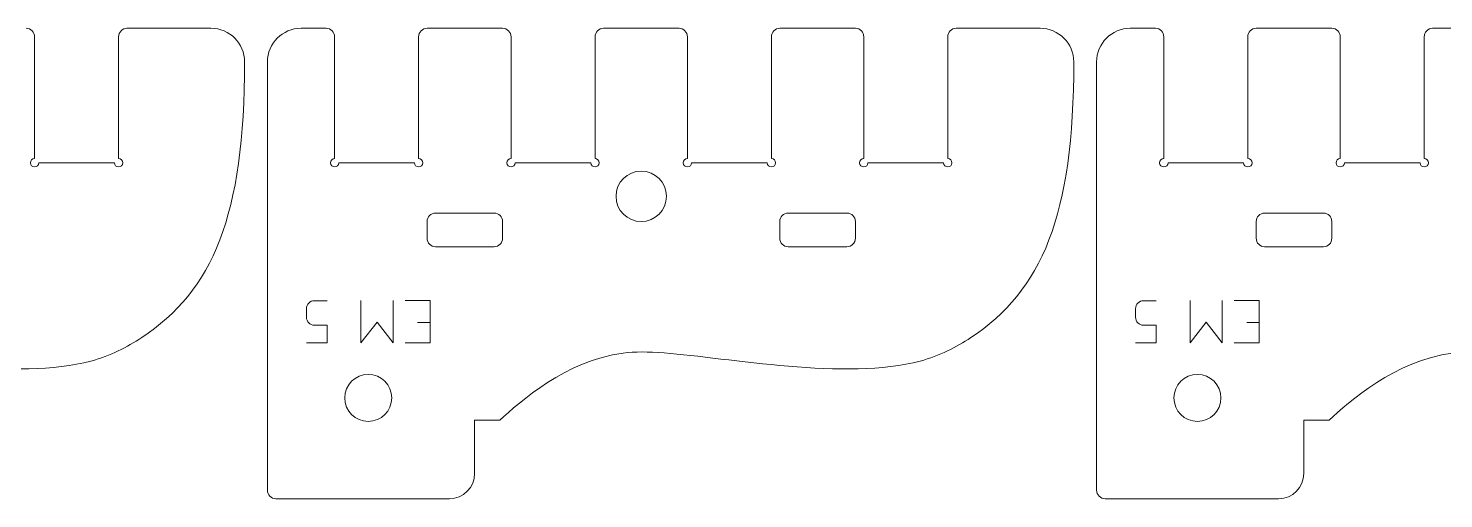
# Model space of a CAD drawing. Header units: inches. Extents: x 2 to 349, y -345 to -5.
# Drawn here: x 86.3 to 170.5, y -95.7 to -67.7 of the extents above; entities that cross this region are included whole.
import ezdxf

# ---------------------------------------------------------------- set-up
doc = ezdxf.new("R2010")
doc.units = ezdxf.units.IN
doc.header["$MEASUREMENT"] = 0
for name, color, linetype in [('exterieur', 7, 'Continuous'), ('gravure', 7, 'Continuous'), ('interieur', 7, 'Continuous')]:
    doc.layers.add(name, color=color, linetype=linetype)

# ---------------------------------------------------------------- blocks, each defined once
blk = doc.blocks.new('block 356')
at = {"layer": 'exterieur', "lineweight": 0}
blk.add_open_spline([(64.959, -90.976), (66.127, -89.905), (68.918, -87.417), (72.292, -86.988), (73.018, -86.896), (73.772, -86.899), (74.747, -86.974), (78.523, -87.266), (85.621, -88.64), (89.974, -87.459), (91.149, -87.141), (92.124, -86.636), (92.999, -86.06), (97.228, -83.275), (99.125, -78.825), (99.125, -69.652)], degree=3, knots=[0, 0, 0, 0, 1, 1, 1, 2, 2, 2, 3, 3, 3, 4, 4, 4, 5, 5, 5, 5], dxfattribs=at)
blk = doc.blocks.new('block 358')
at = {"layer": 'exterieur', "lineweight": 0}
blk.add_lwpolyline([(92.125, -67.652), (97.126, -67.652)], dxfattribs=at)
blk = doc.blocks.new('block 359')
at = {"layer": 'exterieur', "lineweight": 0}
blk.add_lwpolyline([(91.625, -68.152), (91.625, -75.402)], dxfattribs=at)
blk = doc.blocks.new('block 360')
at = {"layer": 'exterieur', "lineweight": 0}
blk.add_lwpolyline([(91.375, -75.652), (86.875, -75.652)], dxfattribs=at)
blk = doc.blocks.new('block 361')
at = {"layer": 'exterieur', "lineweight": 0}
blk.add_lwpolyline([(86.626, -75.402), (86.626, -68.152)], dxfattribs=at)
blk = doc.blocks.new('block 378')
at = {"layer": 'exterieur', "lineweight": 0}
blk.add_open_spline([(97.126, -67.652), (98.23, -67.652), (99.125, -68.548), (99.125, -69.652)], degree=3, dxfattribs=at)
blk = doc.blocks.new('block 379')
at = {"layer": 'exterieur', "lineweight": 0}
blk.add_open_spline([(91.625, -68.152), (91.625, -67.876), (91.849, -67.652), (92.125, -67.652)], degree=3, dxfattribs=at)
blk = doc.blocks.new('block 380')
at = {"layer": 'exterieur', "lineweight": 0}
blk.add_open_spline([(91.625, -75.402), (91.764, -75.402), (91.875, -75.514), (91.875, -75.652), (91.875, -75.79), (91.764, -75.903), (91.625, -75.903), (91.487, -75.903), (91.375, -75.79), (91.375, -75.652)], degree=3, knots=[0, 0, 0, 0, 1, 1, 1, 2, 2, 2, 3, 3, 3, 3], dxfattribs=at)
blk = doc.blocks.new('block 381')
at = {"layer": 'exterieur', "lineweight": 0}
blk.add_open_spline([(86.875, -75.652), (86.875, -75.79), (86.763, -75.903), (86.626, -75.903), (86.487, -75.903), (86.375, -75.79), (86.375, -75.652), (86.375, -75.514), (86.487, -75.402), (86.626, -75.402)], degree=3, knots=[0, 0, 0, 0, 1, 1, 1, 2, 2, 2, 3, 3, 3, 3], dxfattribs=at)
blk = doc.blocks.new('block 382')
at = {"layer": 'exterieur', "lineweight": 0}
blk.add_open_spline([(86.125, -67.652), (86.402, -67.652), (86.626, -67.876), (86.626, -68.152)], degree=3, dxfattribs=at)
blk = doc.blocks.new('block 398')
at = {"layer": 'exterieur', "lineweight": 0}
blk.add_open_spline([(114.321, -90.976), (115.489, -89.905), (118.28, -87.417), (121.653, -86.988), (122.379, -86.896), (123.133, -86.899), (124.108, -86.974), (127.885, -87.266), (134.982, -88.64), (139.335, -87.459), (140.51, -87.141), (141.485, -86.636), (142.36, -86.06), (146.589, -83.275), (148.486, -78.825), (148.486, -69.652)], degree=3, knots=[0, 0, 0, 0, 1, 1, 1, 2, 2, 2, 3, 3, 3, 4, 4, 4, 5, 5, 5, 5], dxfattribs=at)
blk = doc.blocks.new('block 399')
at = {"layer": 'exterieur', "lineweight": 0}
blk.add_lwpolyline([(112.821, -90.976), (114.321, -90.976)], dxfattribs=at)
blk = doc.blocks.new('block 400')
at = {"layer": 'exterieur', "lineweight": 0}
blk.add_lwpolyline([(141.487, -67.652), (146.487, -67.652)], dxfattribs=at)
blk = doc.blocks.new('block 401')
at = {"layer": 'exterieur', "lineweight": 0}
blk.add_lwpolyline([(140.986, -68.152), (140.986, -75.402)], dxfattribs=at)
blk = doc.blocks.new('block 402')
at = {"layer": 'exterieur', "lineweight": 0}
blk.add_lwpolyline([(140.736, -75.652), (136.236, -75.652)], dxfattribs=at)
blk = doc.blocks.new('block 403')
at = {"layer": 'exterieur', "lineweight": 0}
blk.add_lwpolyline([(135.987, -75.402), (135.987, -68.152)], dxfattribs=at)
blk = doc.blocks.new('block 404')
at = {"layer": 'exterieur', "lineweight": 0}
blk.add_lwpolyline([(130.987, -67.652), (135.487, -67.652)], dxfattribs=at)
blk = doc.blocks.new('block 405')
at = {"layer": 'exterieur', "lineweight": 0}
blk.add_lwpolyline([(130.486, -68.152), (130.486, -75.402)], dxfattribs=at)
blk = doc.blocks.new('block 406')
at = {"layer": 'exterieur', "lineweight": 0}
blk.add_lwpolyline([(130.236, -75.652), (125.736, -75.652)], dxfattribs=at)
blk = doc.blocks.new('block 407')
at = {"layer": 'exterieur', "lineweight": 0}
blk.add_lwpolyline([(125.486, -75.402), (125.486, -68.152)], dxfattribs=at)
blk = doc.blocks.new('block 408')
at = {"layer": 'exterieur', "lineweight": 0}
blk.add_lwpolyline([(120.486, -67.652), (124.986, -67.652)], dxfattribs=at)
blk = doc.blocks.new('block 409')
at = {"layer": 'exterieur', "lineweight": 0}
blk.add_lwpolyline([(119.986, -68.152), (119.986, -75.402)], dxfattribs=at)
blk = doc.blocks.new('block 410')
at = {"layer": 'exterieur', "lineweight": 0}
blk.add_lwpolyline([(119.736, -75.652), (115.236, -75.652)], dxfattribs=at)
blk = doc.blocks.new('block 411')
at = {"layer": 'exterieur', "lineweight": 0}
blk.add_lwpolyline([(114.986, -75.402), (114.986, -68.152)], dxfattribs=at)
blk = doc.blocks.new('block 412')
at = {"layer": 'exterieur', "lineweight": 0}
blk.add_lwpolyline([(109.986, -67.652), (114.486, -67.652)], dxfattribs=at)
blk = doc.blocks.new('block 413')
at = {"layer": 'exterieur', "lineweight": 0}
blk.add_lwpolyline([(109.487, -68.152), (109.487, -75.402)], dxfattribs=at)
blk = doc.blocks.new('block 414')
at = {"layer": 'exterieur', "lineweight": 0}
blk.add_lwpolyline([(109.236, -75.652), (104.736, -75.652)], dxfattribs=at)
blk = doc.blocks.new('block 415')
at = {"layer": 'exterieur', "lineweight": 0}
blk.add_lwpolyline([(104.486, -75.402), (104.486, -68.152)], dxfattribs=at)
blk = doc.blocks.new('block 416')
at = {"layer": 'exterieur', "lineweight": 0}
blk.add_lwpolyline([(102.486, -67.652), (103.986, -67.652)], dxfattribs=at)
blk = doc.blocks.new('block 417')
at = {"layer": 'exterieur', "lineweight": 0}
blk.add_lwpolyline([(112.821, -94.152), (112.821, -90.976)], dxfattribs=at)
blk = doc.blocks.new('block 418')
at = {"layer": 'exterieur', "lineweight": 0}
blk.add_lwpolyline([(100.487, -95.152), (100.487, -69.652)], dxfattribs=at)
blk = doc.blocks.new('block 419')
at = {"layer": 'exterieur', "lineweight": 0}
blk.add_lwpolyline([(111.321, -95.653), (100.986, -95.653)], dxfattribs=at)
blk = doc.blocks.new('block 420')
at = {"layer": 'exterieur', "lineweight": 0}
blk.add_open_spline([(146.487, -67.652), (147.591, -67.652), (148.486, -68.548), (148.486, -69.652)], degree=3, dxfattribs=at)
blk = doc.blocks.new('block 421')
at = {"layer": 'exterieur', "lineweight": 0}
blk.add_open_spline([(140.986, -68.152), (140.986, -67.876), (141.21, -67.652), (141.487, -67.652)], degree=3, dxfattribs=at)
blk = doc.blocks.new('block 422')
at = {"layer": 'exterieur', "lineweight": 0}
blk.add_open_spline([(140.986, -75.402), (141.125, -75.402), (141.237, -75.514), (141.237, -75.652), (141.237, -75.79), (141.125, -75.903), (140.986, -75.903), (140.849, -75.903), (140.736, -75.79), (140.736, -75.652)], degree=3, knots=[0, 0, 0, 0, 1, 1, 1, 2, 2, 2, 3, 3, 3, 3], dxfattribs=at)
blk = doc.blocks.new('block 423')
at = {"layer": 'exterieur', "lineweight": 0}
blk.add_open_spline([(136.236, -75.652), (136.236, -75.79), (136.125, -75.903), (135.987, -75.903), (135.848, -75.903), (135.737, -75.79), (135.737, -75.652), (135.737, -75.514), (135.848, -75.402), (135.987, -75.402)], degree=3, knots=[0, 0, 0, 0, 1, 1, 1, 2, 2, 2, 3, 3, 3, 3], dxfattribs=at)
blk = doc.blocks.new('block 424')
at = {"layer": 'exterieur', "lineweight": 0}
blk.add_open_spline([(135.487, -67.652), (135.763, -67.652), (135.987, -67.876), (135.987, -68.152)], degree=3, dxfattribs=at)
blk = doc.blocks.new('block 425')
at = {"layer": 'exterieur', "lineweight": 0}
blk.add_open_spline([(130.486, -68.152), (130.486, -67.876), (130.71, -67.652), (130.987, -67.652)], degree=3, dxfattribs=at)
blk = doc.blocks.new('block 426')
at = {"layer": 'exterieur', "lineweight": 0}
blk.add_open_spline([(130.486, -75.402), (130.625, -75.402), (130.737, -75.514), (130.737, -75.652), (130.737, -75.79), (130.625, -75.903), (130.486, -75.903), (130.349, -75.903), (130.236, -75.79), (130.236, -75.652)], degree=3, knots=[0, 0, 0, 0, 1, 1, 1, 2, 2, 2, 3, 3, 3, 3], dxfattribs=at)
blk = doc.blocks.new('block 427')
at = {"layer": 'exterieur', "lineweight": 0}
blk.add_open_spline([(125.736, -75.652), (125.736, -75.79), (125.624, -75.903), (125.486, -75.903), (125.348, -75.903), (125.236, -75.79), (125.236, -75.652), (125.236, -75.514), (125.348, -75.402), (125.486, -75.402)], degree=3, knots=[0, 0, 0, 0, 1, 1, 1, 2, 2, 2, 3, 3, 3, 3], dxfattribs=at)
blk = doc.blocks.new('block 428')
at = {"layer": 'exterieur', "lineweight": 0}
blk.add_open_spline([(124.986, -67.652), (125.262, -67.652), (125.486, -67.876), (125.486, -68.152)], degree=3, dxfattribs=at)
blk = doc.blocks.new('block 429')
at = {"layer": 'exterieur', "lineweight": 0}
blk.add_open_spline([(119.986, -68.152), (119.986, -67.876), (120.21, -67.652), (120.486, -67.652)], degree=3, dxfattribs=at)
blk = doc.blocks.new('block 430')
at = {"layer": 'exterieur', "lineweight": 0}
blk.add_open_spline([(119.986, -75.402), (120.124, -75.402), (120.236, -75.514), (120.236, -75.652), (120.236, -75.79), (120.124, -75.903), (119.986, -75.903), (119.848, -75.903), (119.736, -75.79), (119.736, -75.652)], degree=3, knots=[0, 0, 0, 0, 1, 1, 1, 2, 2, 2, 3, 3, 3, 3], dxfattribs=at)
blk = doc.blocks.new('block 431')
at = {"layer": 'exterieur', "lineweight": 0}
blk.add_open_spline([(115.236, -75.652), (115.236, -75.79), (115.124, -75.903), (114.986, -75.903), (114.848, -75.903), (114.736, -75.79), (114.736, -75.652), (114.736, -75.514), (114.848, -75.402), (114.986, -75.402)], degree=3, knots=[0, 0, 0, 0, 1, 1, 1, 2, 2, 2, 3, 3, 3, 3], dxfattribs=at)
blk = doc.blocks.new('block 432')
at = {"layer": 'exterieur', "lineweight": 0}
blk.add_open_spline([(114.486, -67.652), (114.762, -67.652), (114.986, -67.876), (114.986, -68.152)], degree=3, dxfattribs=at)
blk = doc.blocks.new('block 433')
at = {"layer": 'exterieur', "lineweight": 0}
blk.add_open_spline([(109.487, -68.152), (109.487, -67.876), (109.71, -67.652), (109.986, -67.652)], degree=3, dxfattribs=at)
blk = doc.blocks.new('block 434')
at = {"layer": 'exterieur', "lineweight": 0}
blk.add_open_spline([(109.487, -75.402), (109.624, -75.402), (109.736, -75.514), (109.736, -75.652), (109.736, -75.79), (109.624, -75.903), (109.487, -75.903), (109.348, -75.903), (109.236, -75.79), (109.236, -75.652)], degree=3, knots=[0, 0, 0, 0, 1, 1, 1, 2, 2, 2, 3, 3, 3, 3], dxfattribs=at)
blk = doc.blocks.new('block 435')
at = {"layer": 'exterieur', "lineweight": 0}
blk.add_open_spline([(104.736, -75.652), (104.736, -75.79), (104.624, -75.903), (104.486, -75.903), (104.348, -75.903), (104.236, -75.79), (104.236, -75.652), (104.236, -75.514), (104.348, -75.402), (104.486, -75.402)], degree=3, knots=[0, 0, 0, 0, 1, 1, 1, 2, 2, 2, 3, 3, 3, 3], dxfattribs=at)
blk = doc.blocks.new('block 436')
at = {"layer": 'exterieur', "lineweight": 0}
blk.add_open_spline([(103.986, -67.652), (104.262, -67.652), (104.486, -67.876), (104.486, -68.152)], degree=3, dxfattribs=at)
blk = doc.blocks.new('block 437')
at = {"layer": 'exterieur', "lineweight": 0}
blk.add_open_spline([(100.487, -69.652), (100.487, -68.548), (101.382, -67.652), (102.486, -67.652)], degree=3, dxfattribs=at)
blk = doc.blocks.new('block 438')
at = {"layer": 'exterieur', "lineweight": 0}
blk.add_open_spline([(100.986, -95.653), (100.71, -95.653), (100.487, -95.429), (100.487, -95.152)], degree=3, dxfattribs=at)
blk = doc.blocks.new('block 439')
at = {"layer": 'exterieur', "lineweight": 0}
blk.add_open_spline([(112.821, -94.152), (112.821, -94.981), (112.149, -95.653), (111.321, -95.653)], degree=3, dxfattribs=at)
blk = doc.blocks.new('block 440')
at = {"layer": 'exterieur', "lineweight": 0}
blk.add_open_spline([(163.682, -90.976), (164.85, -89.905), (167.641, -87.417), (171.015, -86.988), (171.741, -86.896), (172.495, -86.899), (173.47, -86.974), (177.246, -87.266), (184.344, -88.64), (188.696, -87.459), (189.872, -87.141), (190.847, -86.636), (191.722, -86.06), (195.951, -83.275), (197.848, -78.825), (197.848, -69.652)], degree=3, knots=[0, 0, 0, 0, 1, 1, 1, 2, 2, 2, 3, 3, 3, 4, 4, 4, 5, 5, 5, 5], dxfattribs=at)
blk = doc.blocks.new('block 441')
at = {"layer": 'exterieur', "lineweight": 0}
blk.add_lwpolyline([(162.182, -90.976), (163.682, -90.976)], dxfattribs=at)
blk = doc.blocks.new('block 450')
at = {"layer": 'exterieur', "lineweight": 0}
blk.add_lwpolyline([(169.847, -67.652), (174.347, -67.652)], dxfattribs=at)
blk = doc.blocks.new('block 451')
at = {"layer": 'exterieur', "lineweight": 0}
blk.add_lwpolyline([(169.348, -68.152), (169.348, -75.402)], dxfattribs=at)
blk = doc.blocks.new('block 452')
at = {"layer": 'exterieur', "lineweight": 0}
blk.add_lwpolyline([(169.098, -75.652), (164.598, -75.652)], dxfattribs=at)
blk = doc.blocks.new('block 453')
at = {"layer": 'exterieur', "lineweight": 0}
blk.add_lwpolyline([(164.348, -75.402), (164.348, -68.152)], dxfattribs=at)
blk = doc.blocks.new('block 454')
at = {"layer": 'exterieur', "lineweight": 0}
blk.add_lwpolyline([(159.347, -67.652), (163.847, -67.652)], dxfattribs=at)
blk = doc.blocks.new('block 455')
at = {"layer": 'exterieur', "lineweight": 0}
blk.add_lwpolyline([(158.848, -68.152), (158.848, -75.402)], dxfattribs=at)
blk = doc.blocks.new('block 456')
at = {"layer": 'exterieur', "lineweight": 0}
blk.add_lwpolyline([(158.598, -75.652), (154.098, -75.652)], dxfattribs=at)
blk = doc.blocks.new('block 457')
at = {"layer": 'exterieur', "lineweight": 0}
blk.add_lwpolyline([(153.848, -75.402), (153.848, -68.152)], dxfattribs=at)
blk = doc.blocks.new('block 458')
at = {"layer": 'exterieur', "lineweight": 0}
blk.add_lwpolyline([(151.847, -67.652), (153.347, -67.652)], dxfattribs=at)
blk = doc.blocks.new('block 459')
at = {"layer": 'exterieur', "lineweight": 0}
blk.add_lwpolyline([(162.182, -94.152), (162.182, -90.976)], dxfattribs=at)
blk = doc.blocks.new('block 460')
at = {"layer": 'exterieur', "lineweight": 0}
blk.add_lwpolyline([(149.848, -95.152), (149.848, -69.652)], dxfattribs=at)
blk = doc.blocks.new('block 461')
at = {"layer": 'exterieur', "lineweight": 0}
blk.add_lwpolyline([(160.682, -95.653), (150.347, -95.653)], dxfattribs=at)
blk = doc.blocks.new('block 471')
at = {"layer": 'exterieur', "lineweight": 0}
blk.add_open_spline([(169.348, -68.152), (169.348, -67.876), (169.572, -67.652), (169.847, -67.652)], degree=3, dxfattribs=at)
blk = doc.blocks.new('block 472')
at = {"layer": 'exterieur', "lineweight": 0}
blk.add_open_spline([(169.348, -75.402), (169.486, -75.402), (169.597, -75.514), (169.597, -75.652), (169.597, -75.79), (169.486, -75.903), (169.348, -75.903), (169.209, -75.903), (169.098, -75.79), (169.098, -75.652)], degree=3, knots=[0, 0, 0, 0, 1, 1, 1, 2, 2, 2, 3, 3, 3, 3], dxfattribs=at)
blk = doc.blocks.new('block 473')
at = {"layer": 'exterieur', "lineweight": 0}
blk.add_open_spline([(164.598, -75.652), (164.598, -75.79), (164.485, -75.903), (164.348, -75.903), (164.21, -75.903), (164.097, -75.79), (164.097, -75.652), (164.097, -75.514), (164.21, -75.402), (164.348, -75.402)], degree=3, knots=[0, 0, 0, 0, 1, 1, 1, 2, 2, 2, 3, 3, 3, 3], dxfattribs=at)
blk = doc.blocks.new('block 474')
at = {"layer": 'exterieur', "lineweight": 0}
blk.add_open_spline([(163.847, -67.652), (164.124, -67.652), (164.348, -67.876), (164.348, -68.152)], degree=3, dxfattribs=at)
blk = doc.blocks.new('block 475')
at = {"layer": 'exterieur', "lineweight": 0}
blk.add_open_spline([(158.848, -68.152), (158.848, -67.876), (159.071, -67.652), (159.347, -67.652)], degree=3, dxfattribs=at)
blk = doc.blocks.new('block 476')
at = {"layer": 'exterieur', "lineweight": 0}
blk.add_open_spline([(158.848, -75.402), (158.986, -75.402), (159.097, -75.514), (159.097, -75.652), (159.097, -75.79), (158.986, -75.903), (158.848, -75.903), (158.709, -75.903), (158.598, -75.79), (158.598, -75.652)], degree=3, knots=[0, 0, 0, 0, 1, 1, 1, 2, 2, 2, 3, 3, 3, 3], dxfattribs=at)
blk = doc.blocks.new('block 477')
at = {"layer": 'exterieur', "lineweight": 0}
blk.add_open_spline([(154.098, -75.652), (154.098, -75.79), (153.985, -75.903), (153.848, -75.903), (153.709, -75.903), (153.598, -75.79), (153.598, -75.652), (153.598, -75.514), (153.709, -75.402), (153.848, -75.402)], degree=3, knots=[0, 0, 0, 0, 1, 1, 1, 2, 2, 2, 3, 3, 3, 3], dxfattribs=at)
blk = doc.blocks.new('block 478')
at = {"layer": 'exterieur', "lineweight": 0}
blk.add_open_spline([(153.347, -67.652), (153.624, -67.652), (153.848, -67.876), (153.848, -68.152)], degree=3, dxfattribs=at)
blk = doc.blocks.new('block 479')
at = {"layer": 'exterieur', "lineweight": 0}
blk.add_open_spline([(149.848, -69.652), (149.848, -68.548), (150.743, -67.652), (151.847, -67.652)], degree=3, dxfattribs=at)
blk = doc.blocks.new('block 480')
at = {"layer": 'exterieur', "lineweight": 0}
blk.add_open_spline([(150.347, -95.653), (150.071, -95.653), (149.848, -95.429), (149.848, -95.152)], degree=3, dxfattribs=at)
blk = doc.blocks.new('block 481')
at = {"layer": 'exterieur', "lineweight": 0}
blk.add_open_spline([(162.182, -94.152), (162.182, -94.981), (161.51, -95.653), (160.682, -95.653)], degree=3, dxfattribs=at)
blk = doc.blocks.new('block 2735')
at = {"layer": 'interieur', "lineweight": 0}
blk.add_open_spline([(106.487, -91.052), (105.713, -91.052), (105.086, -90.426), (105.086, -89.652), (105.086, -88.879), (105.713, -88.253), (106.487, -88.253), (107.26, -88.253), (107.886, -88.879), (107.886, -89.652), (107.886, -90.426), (107.26, -91.052), (106.487, -91.052), (106.487, -91.052), (106.487, -91.052), (106.487, -91.052)], degree=3, knots=[0, 0, 0, 0, 1, 1, 1, 2, 2, 2, 3, 3, 3, 4, 4, 4, 5, 5, 5, 5], dxfattribs=at)
blk = doc.blocks.new('block 2736')
at = {"layer": 'interieur', "lineweight": 0}
blk.add_open_spline([(122.736, -79.153), (121.907, -79.153), (121.236, -78.481), (121.236, -77.653), (121.236, -76.824), (121.907, -76.153), (122.736, -76.153), (123.565, -76.153), (124.236, -76.824), (124.236, -77.653), (124.236, -78.481), (123.565, -79.153), (122.736, -79.153), (122.736, -79.153), (122.736, -79.153), (122.736, -79.153)], degree=3, knots=[0, 0, 0, 0, 1, 1, 1, 2, 2, 2, 3, 3, 3, 4, 4, 4, 5, 5, 5, 5], dxfattribs=at)
blk = doc.blocks.new('block 2737')
at = {"layer": 'interieur', "lineweight": 0}
blk.add_lwpolyline([(113.986, -78.652), (110.486, -78.652)], dxfattribs=at)
blk = doc.blocks.new('block 2738')
at = {"layer": 'interieur', "lineweight": 0}
blk.add_lwpolyline([(114.486, -80.152), (114.486, -79.153)], dxfattribs=at)
blk = doc.blocks.new('block 2739')
at = {"layer": 'interieur', "lineweight": 0}
blk.add_lwpolyline([(110.486, -80.653), (113.986, -80.653)], dxfattribs=at)
blk = doc.blocks.new('block 2740')
at = {"layer": 'interieur', "lineweight": 0}
blk.add_lwpolyline([(109.986, -79.153), (109.986, -80.152)], dxfattribs=at)
blk = doc.blocks.new('block 2741')
at = {"layer": 'interieur', "lineweight": 0}
blk.add_lwpolyline([(134.986, -78.652), (131.487, -78.652)], dxfattribs=at)
blk = doc.blocks.new('block 2742')
at = {"layer": 'interieur', "lineweight": 0}
blk.add_lwpolyline([(135.487, -80.152), (135.487, -79.153)], dxfattribs=at)
blk = doc.blocks.new('block 2743')
at = {"layer": 'interieur', "lineweight": 0}
blk.add_lwpolyline([(131.487, -80.653), (134.986, -80.653)], dxfattribs=at)
blk = doc.blocks.new('block 2744')
at = {"layer": 'interieur', "lineweight": 0}
blk.add_lwpolyline([(130.987, -79.153), (130.987, -80.152)], dxfattribs=at)
blk = doc.blocks.new('block 2745')
at = {"layer": 'interieur', "lineweight": 0}
blk.add_open_spline([(109.986, -79.153), (109.986, -78.876), (110.21, -78.652), (110.486, -78.652)], degree=3, dxfattribs=at)
blk = doc.blocks.new('block 2746')
at = {"layer": 'interieur', "lineweight": 0}
blk.add_open_spline([(113.986, -78.652), (114.262, -78.652), (114.486, -78.876), (114.486, -79.153)], degree=3, dxfattribs=at)
blk = doc.blocks.new('block 2747')
at = {"layer": 'interieur', "lineweight": 0}
blk.add_open_spline([(114.486, -80.152), (114.486, -80.429), (114.262, -80.653), (113.986, -80.653)], degree=3, dxfattribs=at)
blk = doc.blocks.new('block 2748')
at = {"layer": 'interieur', "lineweight": 0}
blk.add_open_spline([(110.486, -80.653), (110.21, -80.653), (109.986, -80.429), (109.986, -80.152)], degree=3, dxfattribs=at)
blk = doc.blocks.new('block 2749')
at = {"layer": 'interieur', "lineweight": 0}
blk.add_open_spline([(130.987, -79.153), (130.987, -78.876), (131.211, -78.652), (131.487, -78.652)], degree=3, dxfattribs=at)
blk = doc.blocks.new('block 2750')
at = {"layer": 'interieur', "lineweight": 0}
blk.add_open_spline([(134.986, -78.652), (135.263, -78.652), (135.487, -78.876), (135.487, -79.153)], degree=3, dxfattribs=at)
blk = doc.blocks.new('block 2751')
at = {"layer": 'interieur', "lineweight": 0}
blk.add_open_spline([(135.487, -80.152), (135.487, -80.429), (135.263, -80.653), (134.986, -80.653)], degree=3, dxfattribs=at)
blk = doc.blocks.new('block 2752')
at = {"layer": 'interieur', "lineweight": 0}
blk.add_open_spline([(131.487, -80.653), (131.211, -80.653), (130.987, -80.429), (130.987, -80.152)], degree=3, dxfattribs=at)
blk = doc.blocks.new('block 2753')
at = {"layer": 'interieur', "lineweight": 0}
blk.add_open_spline([(155.848, -91.052), (155.074, -91.052), (154.448, -90.426), (154.448, -89.652), (154.448, -88.879), (155.074, -88.253), (155.848, -88.253), (156.621, -88.253), (157.247, -88.879), (157.247, -89.652), (157.247, -90.426), (156.621, -91.052), (155.848, -91.052), (155.848, -91.052), (155.848, -91.052), (155.848, -91.052)], degree=3, knots=[0, 0, 0, 0, 1, 1, 1, 2, 2, 2, 3, 3, 3, 4, 4, 4, 5, 5, 5, 5], dxfattribs=at)
blk = doc.blocks.new('block 2755')
at = {"layer": 'interieur', "lineweight": 0}
blk.add_lwpolyline([(163.348, -78.652), (159.848, -78.652)], dxfattribs=at)
blk = doc.blocks.new('block 2756')
at = {"layer": 'interieur', "lineweight": 0}
blk.add_lwpolyline([(163.847, -80.152), (163.847, -79.153)], dxfattribs=at)
blk = doc.blocks.new('block 2757')
at = {"layer": 'interieur', "lineweight": 0}
blk.add_lwpolyline([(159.848, -80.653), (163.348, -80.653)], dxfattribs=at)
blk = doc.blocks.new('block 2758')
at = {"layer": 'interieur', "lineweight": 0}
blk.add_lwpolyline([(159.347, -79.153), (159.347, -80.152)], dxfattribs=at)
blk = doc.blocks.new('block 2763')
at = {"layer": 'interieur', "lineweight": 0}
blk.add_open_spline([(159.347, -79.153), (159.347, -78.876), (159.571, -78.652), (159.848, -78.652)], degree=3, dxfattribs=at)
blk = doc.blocks.new('block 2764')
at = {"layer": 'interieur', "lineweight": 0}
blk.add_open_spline([(163.348, -78.652), (163.623, -78.652), (163.847, -78.876), (163.847, -79.153)], degree=3, dxfattribs=at)
blk = doc.blocks.new('block 2765')
at = {"layer": 'interieur', "lineweight": 0}
blk.add_open_spline([(163.847, -80.152), (163.847, -80.429), (163.623, -80.653), (163.348, -80.653)], degree=3, dxfattribs=at)
blk = doc.blocks.new('block 2766')
at = {"layer": 'interieur', "lineweight": 0}
blk.add_open_spline([(159.848, -80.653), (159.571, -80.653), (159.347, -80.429), (159.347, -80.152)], degree=3, dxfattribs=at)
blk = doc.blocks.new('block 2903')
at = {"layer": 'gravure', "lineweight": 0}
for points in [[(107.969, -83.856), (107.969, -86.378), (107.01, -85.153), (106.05, -86.378), (106.05, -83.856)], [(110.168, -83.856), (108.681, -83.856)], [(110.168, -86.378), (110.168, -83.856)], [(110.168, -85.165), (109.425, -85.165)], [(110.168, -86.378), (108.681, -86.378)]]:
    blk.add_lwpolyline(points, dxfattribs=at)
blk = doc.blocks.new('block 2904')
at = {"layer": 'gravure', "lineweight": 0}
for points in [[(104.037, -86.368), (104.037, -85.325)], [(102.804, -86.368), (104.037, -86.368)]]:
    blk.add_lwpolyline(points, dxfattribs=at)
blk.add_open_spline([(104.037, -85.325), (104.037, -85.325), (103.277, -85.325), (103.277, -85.325), (103.017, -85.325), (102.804, -85.112), (102.804, -84.851), (102.804, -84.851), (102.804, -84.339), (102.804, -84.339), (102.804, -84.079), (103.017, -83.866), (103.277, -83.866), (103.277, -83.866), (104.037, -83.866), (104.037, -83.866)], degree=3, knots=[0, 0, 0, 0, 1, 1, 1, 2, 2, 2, 3, 3, 3, 4, 4, 4, 5, 5, 5, 5], dxfattribs=at)
blk = doc.blocks.new('block 2902')
at = {"layer": 'gravure'}
for name in ['block 2904', 'block 2903']:
    blk.add_blockref(name, (0, 0), dxfattribs=at)
blk = doc.blocks.new('block 2906')
at = {"layer": 'gravure', "lineweight": 0}
for points in [[(157.33, -83.856), (157.33, -86.378), (156.371, -85.153), (155.412, -86.378), (155.412, -83.856)], [(159.53, -83.856), (158.043, -83.856)], [(159.53, -86.378), (159.53, -83.856)], [(159.53, -85.165), (158.786, -85.165)], [(159.53, -86.378), (158.043, -86.378)]]:
    blk.add_lwpolyline(points, dxfattribs=at)
blk = doc.blocks.new('block 2907')
at = {"layer": 'gravure', "lineweight": 0}
for points in [[(153.399, -86.368), (153.399, -85.325)], [(152.165, -86.368), (153.399, -86.368)]]:
    blk.add_lwpolyline(points, dxfattribs=at)
blk.add_open_spline([(153.399, -85.325), (153.399, -85.325), (152.638, -85.325), (152.638, -85.325), (152.378, -85.325), (152.165, -85.112), (152.165, -84.851), (152.165, -84.851), (152.165, -84.339), (152.165, -84.339), (152.165, -84.079), (152.378, -83.866), (152.638, -83.866), (152.638, -83.866), (153.399, -83.866), (153.399, -83.866)], degree=3, knots=[0, 0, 0, 0, 1, 1, 1, 2, 2, 2, 3, 3, 3, 4, 4, 4, 5, 5, 5, 5], dxfattribs=at)
blk = doc.blocks.new('block 2905')
at = {"layer": 'gravure'}
for name in ['block 2907', 'block 2906']:
    blk.add_blockref(name, (0, 0), dxfattribs=at)

msp = doc.modelspace()

# ---------------------------------------------------------------- block references
at = {"layer": 'exterieur'}
for name in ['block 382', 'block 361', 'block 379', 'block 359', 'block 358', 'block 378', 'block 437', 'block 416', 'block 436', 'block 415', 'block 433', 'block 413', 'block 412', 'block 432', 'block 411', 'block 429', 'block 409', 'block 408', 'block 428', 'block 407', 'block 425', 'block 405', 'block 404', 'block 424', 'block 403', 'block 421', 'block 401', 'block 400', 'block 420', 'block 479', 'block 458', 'block 478', 'block 457', 'block 475', 'block 455', 'block 454', 'block 474', 'block 453', 'block 471', 'block 451', 'block 450', 'block 356', 'block 418', 'block 398', 'block 460', 'block 440', 'block 381', 'block 360', 'block 380', 'block 435', 'block 414', 'block 434', 'block 431', 'block 410', 'block 430', 'block 427', 'block 406', 'block 426', 'block 423', 'block 402', 'block 422', 'block 477', 'block 456', 'block 476', 'block 473', 'block 452', 'block 472', 'block 399', 'block 417', 'block 441', 'block 459', 'block 439', 'block 481', 'block 438', 'block 480', 'block 419', 'block 461']:
    msp.add_blockref(name, (0, 0), dxfattribs=at)
at = {"layer": 'gravure'}
for name in ['block 2902', 'block 2905']:
    msp.add_blockref(name, (0, 0), dxfattribs=at)
at = {"layer": 'interieur'}
for name in ['block 2736', 'block 2745', 'block 2740', 'block 2737', 'block 2746', 'block 2738', 'block 2749', 'block 2744', 'block 2741', 'block 2750', 'block 2742', 'block 2763', 'block 2758', 'block 2755', 'block 2764', 'block 2756', 'block 2748', 'block 2739', 'block 2747', 'block 2752', 'block 2743', 'block 2751', 'block 2766', 'block 2757', 'block 2765', 'block 2735', 'block 2753']:
    msp.add_blockref(name, (0, 0), dxfattribs=at)

doc.saveas('drawing.dxf')
